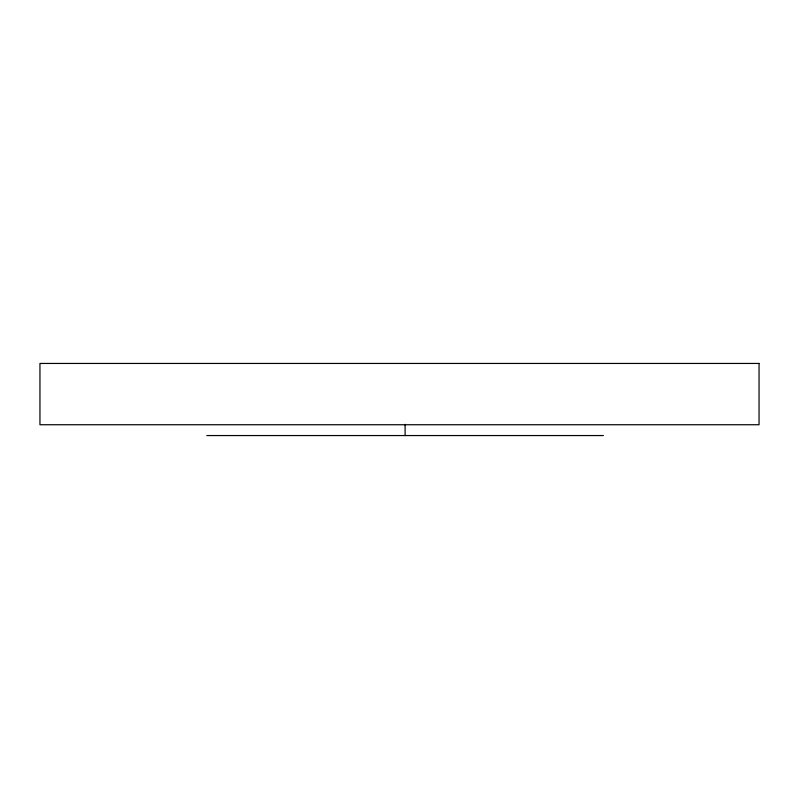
<?xml version="1.0" encoding="UTF-8"?>
<svg xmlns="http://www.w3.org/2000/svg" width="799" height="799" viewBox="0 0 799 799"><rect width="100%" height="100%" fill="white"/><g stroke="black" fill="none" stroke-linecap="round" stroke-linejoin="round"><path stroke-width="1.2" d="M206.811 435.555L603.385 435.555M405.103 424.359L405.103 435.555M759.05 363.445L39.95 363.445L39.95 424.738L759.05 424.738L759.05 363.445"/></g></svg>
